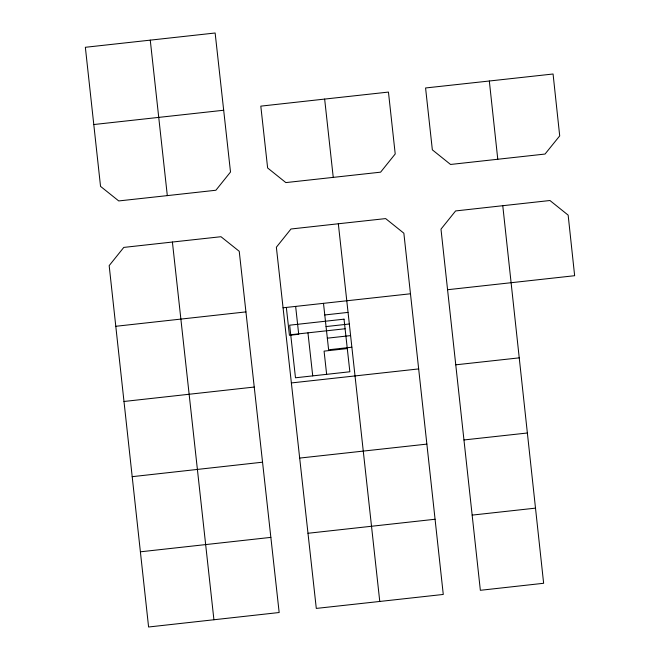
<?xml version="1.0" encoding="UTF-8"?>
<svg xmlns="http://www.w3.org/2000/svg" width="660" height="660" viewBox="0 0 660 660"><rect width="100%" height="100%" fill="white"/><g stroke="black" fill="none" stroke-linecap="round" stroke-linejoin="round"><path stroke-width="0.99" d="M93.802 124.534L223.682 110.245L230.505 172.029L215.886 190.245L167.318 195.616L118.742 200.937L100.534 186.368L85.354 47.289L215.135 33L223.682 110.245M324.654 99.082L260.807 106.136L267.63 167.97L285.846 182.589L380.605 172.169L395.216 153.962L388.451 92.078L324.654 99.082L333.242 177.358M489.324 81.007L553.072 74.002L559.705 135.886L545.036 154.052L450.557 164.464L432.349 149.845L425.576 87.97L489.324 81.007L497.78 159.283M172.408 242.038L123.791 247.409L109.172 265.625L148.591 627L279.163 612.521L239.233 251.287L220.976 236.717L172.408 242.038L213.922 619.765M338.332 223.773L290.977 229.003L276.367 247.22L316.297 608.413L379.764 601.458L443.272 594.445L403.862 233.211L385.646 218.592L338.332 223.773L379.764 601.458M502.771 205.706L549.945 200.516L568.153 215.135L574.645 275.707L447.571 289.724L480.356 590.296L543.634 583.283L502.771 205.706L455.606 210.936L440.987 229.144L447.571 289.724M115.805 326.287L245.916 311.899M283.041 307.791L410.446 293.783M324.769 314.968L347.977 312.394M326.057 326.568L349.264 324.002M290.722 334.736L345.097 328.762M327.335 338.176L350.551 335.61M351.829 347.209L328.622 349.784L323.491 303.361M347.284 348.562L324.076 351.128L326.642 374.335M123.973 401.478L254.224 387.049M291.357 382.94L418.663 368.923M262.54 462.19L132.198 476.668M299.665 458.081L426.838 444.114M140.415 551.809L270.856 537.38M472.18 515.105L535.466 508.142M307.981 533.272L435.055 519.255M455.788 364.815L519.214 357.86M463.963 439.956L527.34 433.001M307.956 332.846L312.724 375.878M295.639 306.43L298.716 334.282L289.435 335.305L286.349 307.461M150.265 40.144L167.318 195.616M344.033 319.168L289.666 325.182L295.482 377.784L349.858 371.77L344.033 319.168"/></g></svg>
